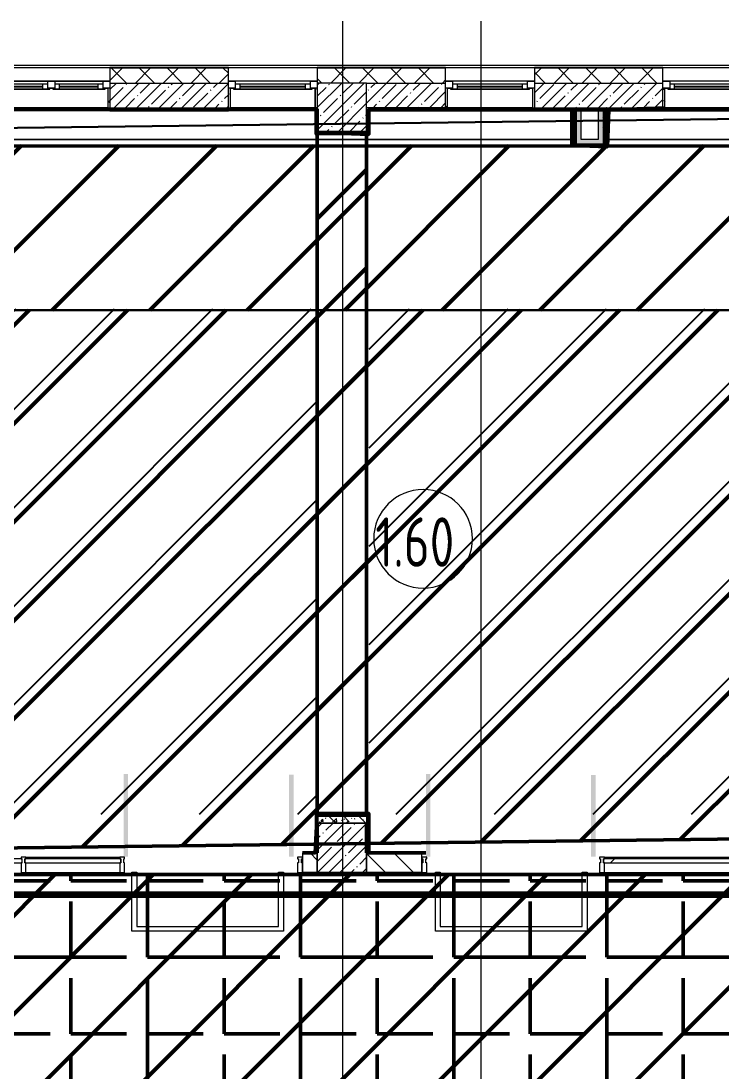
# Model space of a CAD drawing. Header units: millimetres. Extents: x -213547 to 415037, y -3642 to 106956.
# Drawn here: x 102614 to 109715, y 11253 to 21892 of the extents above; entities that cross this region are included whole.
import ezdxf

# ---------------------------------------------------------------- set-up
doc = ezdxf.new("R2010")
doc.units = ezdxf.units.MM
for name, color, linetype, lineweight in [('1)CF2', 3, 'Continuous', 30), ('10)FK4', 3, 'Continuous', 50), ('1011 Краска CF1.1', 32, 'Continuous', 50), ('1014 Краска CF1.3', 64, 'Continuous', 158), ('1048 Монтаж CF6', 92, 'Continuous', 50), ('2)CF1', 5, 'Continuous', 30), ('5.5) Перег WD5', 3, 'Continuous', 40), ('950 Штук CF1 CF13 CF1.3', 3, 'Continuous', 50), ('965 СКБ CF2', 5, 'Continuous', 50), ('A-AREA-IDEN', 7, 'Continuous', 9), ('A-FLOR', 7, 'Continuous', 9), ('A-GLAZ', 7, 'Continuous', 9), ('A-GLAZ-1', 7, 'Continuous', 5), ('A-GLAZ-CURT', 7, 'Continuous', 9), ('A-GLAZ-CURT-1', 7, 'Continuous', 5), ('A-GLAZ-CURT-2', 7, 'Continuous', 20), ('A-GLAZ-CWMG', 7, 'Continuous', 9), ('A-GLAZ-CWMG-1', 7, 'Continuous', 20), ('A-WALL', 7, 'Continuous', 5), ('I-WALL', 7, 'Continuous', 5), ('S-COLS', 7, 'Continuous', 9), ('S-COLS-1', 7, 'Continuous', 5), ('Оси', 7, 'Continuous', 9)]:
    doc.layers.add(name, color=color, linetype=linetype, lineweight=lineweight)
doc.layers.add('3) CF3 монтаж', color=152, linetype='Continuous')
doc.layers.add('A-FLOR-PATT-1', color=7, linetype='Continuous', lineweight=9, true_color=0xeef6ff, transparency=0.5)
doc.layers.add('A-WALL-1', color=9, linetype='Continuous', lineweight=5, true_color=0x808080)
doc.layers.add('A-WALL-FNSH-1', color=9, linetype='Continuous', lineweight=5, true_color=0x808080)
doc.styles.add('СПДС', font='ГОСТ тип А.ttf', dxfattribs={"width": 0.9})
pattern_1 = [(45, (64.7, -136.06), (-114.04925, 114.04925), []), (45, (178.75, -136.06), (-114.04925, 114.04925), [201.612, -40.322, 6.706, -33.617])]
pattern_2 = [(0, (64.7, -136.06), (243.84, 60.96), [20.117, -162.763, 20.117, -162.763, -975.36]), (0, (64.7, -136.06), (243.84, 60.96), [-365.76, 20.117, -345.643, 20.117, -162.763, -426.72]), (0, (64.7, -136.06), (243.84, 60.96), [-914.4, 20.117, -101.803, 20.117, -284.683]), (120, (156.14, -105.58), (-174.71291, 180.691634), [20.117, -162.763, 20.117, -162.763, -975.36]), (120, (156.14, -105.58), (-174.71291, 180.691634), [-365.76, 20.117, -345.643, 20.117, -162.763, -426.72]), (120, (156.14, -105.58), (-174.71291, 180.691634), [-914.4, 20.117, -101.803, 20.117, -284.683]), (240, (186.62, 16.34), (-69.12709, -241.651634), [20.117, -162.763, 20.117, -162.763, -975.36]), (240, (186.62, 16.34), (-69.12709, -241.651634), [-365.76, 20.117, -345.643, 20.117, -162.763, -426.72]), (240, (186.62, 16.34), (-69.12709, -241.651634), [-914.4, 20.117, -101.803, 20.117, -284.683])]
pattern_3 = [(45, (64.7, -136.06), (-212.132, 212.132), []), (135, (64.7, -136.06), (-212.132, -212.132), [])]

# ---------------------------------------------------------------- blocks, each defined once
blk = doc.blocks.new('120_Окно_СКБ_1Ст - 120_Окно_СКБ_1Ст 900х2500_h_ с форточкой-22876038-Объем проектирования 1 этажа')
at = {"layer": 'A-GLAZ'}
for p, q in [((-450, -127), (-450, -57)), ((-450, -57), (-380, -57)), ((-380, -57), (-380, -127)), ((380, -87), (-380, -87)), ((-380, -87), (-380, -127)), ((-330, -137), (-330, -87)), ((330, -137), (330, -87)), ((380, -127), (380, -57)), ((380, -57), (450, -57)), ((380, -127), (380, -87)), ((450, -57), (450, -127)), ((-380, -127), (-450, -127)), ((-380, -127), (-400, -127)), ((-400, -127), (-400, -137)), ((-400, -137), (400, -137)), ((400, -137), (-400, -137)), ((450, -127), (380, -127)), ((400, -127), (380, -127)), ((400, -137), (400, -127))]:
    blk.add_line(p, q, dxfattribs=at)
at = {"layer": 'A-GLAZ-1'}
for p, q in [((450, -57), (-450, -57)), ((-430, -127), (-400, -127)), ((-330, -107), (330, -107)), ((330, -117), (-330, -117)), ((400, -127), (430, -127))]:
    blk.add_line(p, q, dxfattribs=at)
blk = doc.blocks.new('120_Окно_СКБ_1Ст - 120_Окно_СКБ_1Ст 900х2500_h_ с форточкой-V23-Объем проектирования 1 этажа')
at = {"layer": 'A-GLAZ'}
for p, q in [((-450, -127), (-450, -57)), ((-450, -57), (-380, -57)), ((-380, -57), (-380, -127)), ((380, -87), (-380, -87)), ((-380, -87), (-380, -127)), ((-330, -137), (-330, -87)), ((330, -137), (330, -87)), ((380, -127), (380, -57)), ((380, -57), (450, -57)), ((380, -127), (380, -87)), ((450, -57), (450, -127)), ((-380, -127), (-450, -127)), ((-380, -127), (-400, -127)), ((-400, -127), (-400, -137)), ((-400, -137), (400, -137)), ((400, -137), (-400, -137)), ((450, -127), (380, -127)), ((400, -127), (380, -127)), ((400, -137), (400, -127))]:
    blk.add_line(p, q, dxfattribs=at)
at = {"layer": 'A-GLAZ-1'}
for p, q in [((450, -57), (-450, -57)), ((-430, -127), (-400, -127)), ((-330, -107), (330, -107)), ((330, -117), (-330, -117)), ((400, -127), (430, -127))]:
    blk.add_line(p, q, dxfattribs=at)
blk = doc.blocks.new('Системная панель - Стекло - 40мм-32352622-Объем проектирования 1 этажа')
at = {"layer": 'A-GLAZ-CURT-2'}
for p, q in [((485, 40), (-485, 40)), ((-485, 40), (-485, 0)), ((-485, 0), (485, 0)), ((485, 0), (485, 40))]:
    blk.add_line(p, q, dxfattribs=at)
blk = doc.blocks.new('Прямоугольный импост - Импост структурный с накладкой - 160мм Темный-32352618-Объем проектирования 1 этажа')
at = {"layer": 'A-GLAZ-CWMG'}
for p, q in [((102599, 13557), (103549, 13557)), ((102599, 13400), (103549, 13400))]:
    blk.add_line(p, q, dxfattribs=at)
blk = doc.blocks.new('Прямоугольный импост - Импост структурный с накладкой - 160мм Темный-V111-Объем проектирования 1 этажа')
at = {"layer": 'A-GLAZ-CWMG-1'}
for p, q in [((-25, 0), (-25, 17)), ((-25, 17), (25, 17)), ((-15, 0), (-25, 0)), ((-15, -40), (-15, 0)), ((25, 0), (15, 0)), ((15, 0), (15, -40)), ((25, 17), (25, 0)), ((-25, -140), (-25, -40)), ((-25, -40), (-15, -40)), ((15, -40), (25, -40)), ((25, -40), (25, -140)), ((25, -140), (-25, -140))]:
    blk.add_line(p, q, dxfattribs=at)
blk = doc.blocks.new('Системная панель - Стекло - 40мм-32352614-Объем проектирования 1 этажа')
at = {"layer": 'A-GLAZ-CURT-1'}
h = blk.add_hatch(dxfattribs=at)
h.set_pattern_fill('FP_130', color=256, style=0, pattern_type=2)
h.set_pattern_definition([(225, (102198.5, 13340), (565.6854, -565.6854), [400, -1200]), (225, (102598.5, 13540), (565.6854, -565.6854), [1200, -400]), (225, (101798.5, 13740), (565.6854, -565.6854), [400, -1200])])
h.paths.add_polyline_path([(560, 40), (-561, 40), (-561, 0), (560, 0)])
at = {"layer": 'A-GLAZ-CURT-2'}
for p, q in [((560, 40), (-561, 40)), ((-561, 40), (-561, 0)), ((560, 0), (560, 40)), ((-561, 0), (560, 0))]:
    blk.add_line(p, q, dxfattribs=at)
blk = doc.blocks.new('Прямоугольный импост - Импост структурный с накладкой - 160мм Темный-32310142-Объем проектирования 1 этажа')
at = {"layer": 'A-GLAZ-CWMG-1'}
for p, q in [((-50, 0), (-50, 17)), ((-50, 17), (0, 17)), ((-40, 0), (-50, 0)), ((-40, -40), (-40, 0)), ((0, 0), (-10, 0)), ((-10, 0), (-10, -40)), ((0, 17), (0, 0)), ((-50, -140), (-50, -40)), ((-50, -40), (-40, -40)), ((-10, -40), (0, -40)), ((0, -40), (0, -140)), ((0, -140), (-50, -140))]:
    blk.add_line(p, q, dxfattribs=at)
blk = doc.blocks.new('Прямоугольный импост - Импост структурный с накладкой - 160мм Темный-32354018-Объем проектирования 1 этажа')
at = {"layer": 'A-GLAZ-CWMG'}
for p, q in [((108459, 13557), (109779, 13557)), ((108459, 13400), (109779, 13400))]:
    blk.add_line(p, q, dxfattribs=at)
blk = doc.blocks.new('Прямоугольный импост - Импост структурный с накладкой - 160мм Темный-V112-Объем проектирования 1 этажа')
at = {"layer": 'A-GLAZ-CWMG-1'}
for p, q in [((-25, 0), (-25, 17)), ((-25, 17), (25, 17)), ((-15, 0), (-25, 0)), ((-15, -40), (-15, 0)), ((25, 0), (15, 0)), ((15, 0), (15, -40)), ((25, 17), (25, 0)), ((-25, -140), (-25, -40)), ((-25, -40), (-15, -40)), ((15, -40), (25, -40)), ((25, -40), (25, -140)), ((25, -140), (-25, -140))]:
    blk.add_line(p, q, dxfattribs=at)
blk = doc.blocks.new('Системная панель - Стекло - 40мм-32353599-Объем проектирования 1 этажа')
at = {"layer": 'A-GLAZ-CURT-1'}
h = blk.add_hatch(dxfattribs=at)
h.set_pattern_fill('FP_131', color=256, style=0, pattern_type=2)
h.set_pattern_definition([(225, (109319, 13340), (565.6854, -565.6854), [400, -1200]), (225, (109719, 13540), (565.6854, -565.6854), [1200, -400]), (225, (108919, 13740), (565.6854, -565.6854), [400, -1200])])
h.paths.add_polyline_path([(670, 40), (-670, 40), (-670, 0), (670, 0)])
at = {"layer": 'A-GLAZ-CURT-2'}
for p, q in [((670, 40), (-670, 40)), ((-670, 40), (-670, 0)), ((-670, 0), (670, 0)), ((670, 0), (670, 40))]:
    blk.add_line(p, q, dxfattribs=at)
blk = doc.blocks.new('BSC_Колонна _Прямоугольная - 500х500-23282986-Объем проектирования 1 этажа')
at = {"layer": 'S-COLS-1'}
h = blk.add_hatch(dxfattribs=at)
h.set_pattern_fill('FP_150', color=256, style=0, pattern_type=2)
h.set_pattern_definition([(45, (-105800, -21150), (-114.04925, 114.04925), []), (45, (-105685.95, -21150), (-114.04925, 114.04925), [201.613, -40.323, 6.706, -33.617])])
h.paths.add_polyline_path([(125, -250), (250, -250), (250, 250), (-250, 250), (-250, -250)])
for p, q in [((250, 250), (-250, 250)), ((-250, 250), (-250, -250)), ((250, -250), (250, 250)), ((-250, -250), (250, -250))]:
    blk.add_line(p, q, dxfattribs=at)
blk = doc.blocks.new('120_Окно_СКБ_2Ст_Фрамуга сверху - 120_Окно_СКБ_2Ст_2300х2500_h_ ДОО-23103760-Объем проектирования 1 этажа')
at = {"layer": 'A-GLAZ'}
for p, q in [((-1150, -127), (-1150, -57)), ((-1150, -57), (-1080, -57)), ((-1080, -57), (-1080, -127)), ((520, -87), (-1080, -87)), ((-1080, -87), (-1080, -127)), ((-1030, -137), (-1030, -87)), ((470, -137), (470, -87)), ((520, -127), (520, -57)), ((520, -57), (590, -57)), ((520, -127), (520, -87)), ((590, -57), (590, -127)), ((1080, -87), (590, -87)), ((590, -87), (590, -127)), ((640, -137), (640, -87)), ((1030, -137), (1030, -87)), ((1080, -127), (1080, -57)), ((1080, -57), (1150, -57)), ((1080, -127), (1080, -87)), ((1150, -57), (1150, -127)), ((-1080, -127), (-1150, -127)), ((-1080, -127), (-1100, -127)), ((-1100, -127), (-1100, -137)), ((-1100, -137), (540, -137)), ((540, -137), (-1100, -137)), ((590, -127), (520, -127)), ((540, -127), (520, -127)), ((540, -137), (540, -127)), ((590, -127), (570, -127)), ((570, -127), (570, -137)), ((570, -137), (1100, -137)), ((1100, -137), (570, -137)), ((1150, -127), (1080, -127)), ((1100, -127), (1080, -127)), ((1100, -137), (1100, -127))]:
    blk.add_line(p, q, dxfattribs=at)
at = {"layer": 'A-GLAZ-1'}
for p, q in [((1150, -57), (-1150, -57)), ((-1080, -57), (1080, -57)), ((-1130, -127), (-1100, -127)), ((-1030, -107), (470, -107)), ((470, -117), (-1030, -117)), ((540, -127), (570, -127)), ((540, -127), (570, -127)), ((640, -107), (1030, -107)), ((1030, -117), (640, -117)), ((1100, -127), (1130, -127))]:
    blk.add_line(p, q, dxfattribs=at)
blk = doc.blocks.new('Прямоугольный импост - Импост структурный с накладкой - 160мм Темный-V212-Объем проектирования 1 этажа')
at = {"layer": 'A-GLAZ-CWMG-1'}
for p, q in [((0, 17), (-50, 17)), ((-50, 17), (-50, 0)), ((-50, 0), (-40, 0)), ((-40, 0), (-40, -40)), ((-10, -40), (-10, 0)), ((-10, 0), (0, 0)), ((0, 0), (0, 17)), ((-40, -40), (-50, -40)), ((-50, -40), (-50, -140)), ((0, -40), (-10, -40)), ((0, -140), (0, -40)), ((-50, -140), (0, -140))]:
    blk.add_line(p, q, dxfattribs=at)
blk = doc.blocks.new('Зашивка приборов отопления - Зашивка приборов отопления-33267402-Объем проектирования 1 этажа')
at = {"layer": 'A-WALL'}
for p, q in [((103430, 21150), (101170, 21150)), ((105530, 21150), (104670, 21150)), ((107730, 21150), (106870, 21150)), ((101150, 20754), (108130, 20754)), ((101170, 20829), (108130, 20829)), ((108130, 20829), (101170, 20829))]:
    blk.add_line(p, q, dxfattribs=at)
blk = doc.blocks.new('Зашивка приборов отопления1 - Зашивка приборов отопления-33268338-Объем проектирования 1 этажа')
at = {"layer": 'A-WALL'}
for p, q in [((109930, 21150), (109070, 21150)), ((108490, 20829), (110530, 20829)), ((110530, 20829), (108490, 20829)), ((108490, 20754), (110530, 20754))]:
    blk.add_line(p, q, dxfattribs=at)
blk = doc.blocks.new('Марка_Помещения - Номер-25198446-Объем проектирования 1 этажа')
at = {"layer": 'A-AREA-IDEN'}
for start, end in [(360, 180), (180, 360)]:
    blk.add_arc((0, 0), 2.5, start, end, dxfattribs=at)

msp = doc.modelspace()

# ---------------------------------------------------------------- hatches: boundary and pattern name
at = {"layer": '1)CF2'}
h = msp.add_hatch(dxfattribs=at)
h.set_pattern_fill('ANSI31', color=256, scale=220)
h.paths.add_polyline_path([(100864.7, 20630.4), (110694.7, 20630.4), (110694.7, 18963.9), (100864.7, 18963.9)])
at = {"layer": '1011 Краска CF1.1'}
h = msp.add_hatch(dxfattribs=at)
h.set_pattern_fill('ANSI31', color=256, scale=222)
h.paths.add_polyline_path([(105614.7, 13843.9), (106114.7, 13843.9), (106114.7, 20763.9), (105614.7, 20763.9)])
at = {"layer": '1048 Монтаж CF6'}
h = msp.add_hatch(dxfattribs=at)
h.set_pattern_fill('ANGLE', color=256, scale=222)
h.set_pattern_definition([(0, (0, 0), (0, 1550.67), [1127.76, -422.91]), (90, (0, 0), (-1550.67, 9e-14), [1127.76, -422.91])])
h.paths.add_polyline_path([(120423.7, 13242.9), (98764.7, 13242.9), (98764.7, 11204.9), (100894.7, 11204.9), (100894.7, 10463.9), (121274.7, 10463.9), (121274.7, 12292.9), (120423.7, 12292.9)])
h = msp.add_hatch(dxfattribs=at)
h.set_pattern_fill('ANGLE', color=256, scale=111)
h.set_pattern_definition([(0, (0, 0), (0, 775.335), [563.88, -211.455]), (90, (0, 0), (-775.335, 5e-14), [563.88, -211.455])])
h.paths.add_polyline_path([(120423.7, 13242.9), (98764.7, 13242.9), (98764.7, 11204.9), (100894.7, 11204.9), (100894.7, 10463.9), (121274.7, 10463.9), (121274.7, 12292.9), (120423.7, 12292.9)])
at = {"layer": '2)CF1'}
h = msp.add_hatch(dxfattribs=at)
h.set_pattern_fill('ANSI31', color=256, scale=222)
h.paths.add_polyline_path([(117765.4, 16067), (110485.5, 16067), (110485.5, 18963.9), (100913.2, 18963.9), (100913.2, 17613.9), (101462.7, 17593.9), (101511.7, 13502), (105598.3, 13552.6), (105614.7, 13864.9), (106135.7, 13863.9), (106135.7, 13559.3), (109914.7, 13606.1), (109914.7, 13864.9), (110485.5, 13864.9), (110485.5, 13573.4), (117765.4, 13573.4)])
h = msp.add_hatch(dxfattribs=at)
h.set_pattern_fill('ANSI31', color=256, scale=222)
h.paths.add_polyline_path([(120423.7, 13242.9), (98764.7, 13242.9), (98764.7, 11204.9), (100894.7, 11204.9), (100894.7, 10463.9), (121274.7, 10463.9), (121274.7, 12292.9), (120423.7, 12292.9)])
at = {"layer": '3) CF3 монтаж'}
h = msp.add_hatch(dxfattribs=at)
h.set_pattern_fill('ANSI31', color=256, scale=222, style=0)
h.set_pattern_definition([(45, (1705.15, -22074.2), (-498.4042, 498.4042), [])])
h.paths.add_polyline_path([(116191.6, 13475.5), (117461.5, 13475.5), (117595.8, 13511.6), (117595.9, 13475.5), (117860.6, 13475.5), (117860.6, 13740.3), (117824.2, 13740.3), (117860.6, 13875.5), (117860.6, 16084.5), (116191.1, 16084.5), (116191.1, 13475.5)])
h.paths.add_polyline_path([(115613.2, 13855.5), (115650.6, 13855.5), (115650.6, 14120.3), (115613.2, 14120.3), (115649.4, 14255.5), (115650.6, 14250.9), (115650.6, 16148.5), (111140.6, 16148.5), (111140.6, 13855.5), (115250.5, 13855.5), (115384.8, 13891.6), (115384.9, 13855.5)])
h.paths.add_polyline_path([(106140.6, 13855.5), (110200.5, 13855.5), (110334.8, 13891.6), (110334.9, 13855.5), (110599.6, 13855.5), (110599.6, 14120.3), (110563.2, 14120.3), (110599.6, 14255.5), (110599.6, 18975.5), (106140.6, 18975.5), (106140.6, 15438.7)])
h.paths.add_polyline_path([(105199.6, 13855.5), (105200.5, 13855.5), (105334.8, 13891.6), (105334.9, 13855.5), (105600.6, 13855.5), (105600.6, 14120.3), (105563.2, 14120.3), (105599.4, 14255.5), (105600.6, 14250.9), (105600.6, 18975.5), (100890.6, 18975.5), (100890.6, 17605.5), (101488.6, 17605.5), (101488.6, 13855.5), (104545.7, 13855.5)])
at = {"layer": '950 Штук CF1 CF13 CF1.3'}
h = msp.add_hatch(dxfattribs=at)
h.set_pattern_fill('ANSI31', color=256, scale=222)
h.paths.add_polyline_path([(117765.4, 16067), (110485.5, 16067), (110485.5, 18963.9), (100913.2, 18963.9), (100913.2, 17613.9), (101462.7, 17593.9), (101511.7, 13502), (105598.3, 13552.6), (105614.7, 13864.9), (106135.7, 13863.9), (106135.7, 13559.3), (109914.7, 13606.1), (109914.7, 13864.9), (110485.5, 13864.9), (110485.5, 13573.4), (117765.4, 13573.4)])
h = msp.add_hatch(dxfattribs=at)
h.set_pattern_fill('ANSI31', color=256, scale=222)
h.paths.add_polyline_path([(120423.7, 13242.9), (98764.7, 13242.9), (98764.7, 11204.9), (100894.7, 11204.9), (100894.7, 10463.9), (121274.7, 10463.9), (121274.7, 12292.9), (120423.7, 12292.9)])
at = {"layer": '965 СКБ CF2'}
h = msp.add_hatch(dxfattribs=at)
h.set_pattern_fill('ANSI31', color=256, scale=220)
h.paths.add_polyline_path([(100864.7, 20630.4), (110694.7, 20630.4), (110694.7, 18963.9), (100864.7, 18963.9)])
at = {"layer": 'A-FLOR-PATT-1'}
h = msp.add_hatch(color=256, dxfattribs=at)
h.paths.add_polyline_path([(113775.2, 13423.9), (113820.2, 13423.9), (113820.2, 14248.9), (113775.2, 14248.9), (113775.2, 13459.9)])
h.paths.add_polyline_path([(112105.2, 13423.9), (112150.2, 13423.9), (112150.2, 14263.9), (112105.2, 14263.9), (112105.2, 13636.4)])
h.paths.add_polyline_path([(108433.7, 13423.9), (108433.7, 14252.9), (108388.7, 14252.9), (108388.7, 13423.9)])
h.paths.add_polyline_path([(106759.7, 13423.9), (106759.7, 14263.9), (106714.7, 14263.9), (106714.7, 13423.9)])
h.paths.add_polyline_path([(105374.7, 13423.9), (105374.7, 14254.9), (105329.7, 14254.9), (105329.7, 13423.9)])
h.paths.add_polyline_path([(103653.7, 13423.9), (103698.7, 13423.9), (103698.7, 14263.9), (103653.7, 14263.9), (103653.7, 13571.3)])
at = {"layer": 'A-WALL'}
h = msp.add_hatch(dxfattribs=at)
h.set_pattern_fill('FP_24', color=256, style=0, pattern_type=2)
h.set_pattern_definition([(45, (64.7, -136.06), (-141.42136, 141.42136), []), (135, (64.7, -136.06), (-141.42136, -141.42136), [])])
h.paths.add_polyline_path([(103514.7, 21263.9), (104714.7, 21263.9), (104714.7, 21413.9), (103514.7, 21413.9), (103514.7, 21350)])
h.paths.add_polyline_path([(109084.3, 21263.9), (109114.7, 21263.9), (109114.7, 21413.9), (107814.7, 21413.9), (107814.7, 21263.9)])
h.paths.add_polyline_path([(101214.7, 21263.9), (101214.7, 21413.9), (96674.7, 21413.9), (96674.7, 21263.9), (100864.7, 21263.9)])
h.paths.add_polyline_path([(106914.7, 21263.9), (106914.7, 21413.9), (105614.7, 21413.9), (105614.7, 21263.9), (106114.7, 21263.9)])
h.paths.add_polyline_path([(110414.7, 21263.9), (110867.9, 21263.9), (110759.3, 21413.9), (110014.7, 21413.9), (110014.7, 21263.9)])
h.paths.add_polyline_path([(93124.7, 21263.9), (93374.7, 21263.9), (93374.7, 21413.9), (93124.7, 21413.9), (93124.7, 21321.3)])
h.paths.add_polyline_path([(111147.3, 21263.9), (111299.8, 21263.9), (111191.3, 21413.9), (111006.2, 21413.9), (111114.7, 21263.9)])
at = {"layer": 'I-WALL'}
h = msp.add_hatch(dxfattribs=at)
h.set_pattern_fill('FP_1', color=256, style=0, pattern_type=2)
h.set_pattern_definition(pattern_1)
h.paths.add_polyline_path([(100864.7, 21013.9), (101214.7, 21013.9), (101214.7, 21263.9), (100864.7, 21263.9), (100864.7, 21017.3)])
h.paths.add_polyline_path([(110014.7, 21013.9), (110414.7, 21013.9), (110414.7, 21263.9), (110014.7, 21263.9), (110014.7, 21056.3)])
h.paths.add_polyline_path([(109114.7, 21013.9), (109114.7, 21263.9), (107814.7, 21263.9), (107814.7, 21013.9), (109084.3, 21013.9)])
h.paths.add_polyline_path([(103514.7, 21013.9), (104714.7, 21013.9), (104714.7, 21263.9), (103514.7, 21263.9), (103514.7, 21056.3)])
h.paths.add_polyline_path([(106114.7, 21013.9), (106914.7, 21013.9), (106914.7, 21263.9), (106114.7, 21263.9), (106114.7, 21056.3)])
h = msp.add_hatch(dxfattribs=at)
h.set_pattern_fill('FP_191', color=256, style=0, pattern_type=2)
h.set_pattern_definition(pattern_2)
h.paths.add_polyline_path([(103514.7, 21013.9), (103514.7, 21211.9), (103494.7, 21211.9), (103494.7, 21013.9)])
h = msp.add_hatch(dxfattribs=at)
h.set_pattern_fill('FP_191', color=256, style=0, pattern_type=2)
h.set_pattern_definition(pattern_2)
h.paths.add_polyline_path([(104734.7, 21013.9), (104734.7, 21211.9), (104714.7, 21211.9), (104714.7, 21013.9)])
h = msp.add_hatch(dxfattribs=at)
h.set_pattern_fill('FP_191', color=256, style=0, pattern_type=2)
h.set_pattern_definition(pattern_2)
h.paths.add_polyline_path([(105594.7, 21013.9), (105614.7, 21013.9), (105614.7, 21211.9), (105594.7, 21211.9), (105594.7, 21056.3)])
h = msp.add_hatch(dxfattribs=at)
h.set_pattern_fill('FP_191', color=256, style=0, pattern_type=2)
h.set_pattern_definition(pattern_2)
h.paths.add_polyline_path([(106914.7, 21013.9), (106934.7, 21014.5), (106934.7, 21211.9), (106914.7, 21211.9), (106914.7, 21056.3)])
h = msp.add_hatch(dxfattribs=at)
h.set_pattern_fill('FP_191', color=256, style=0, pattern_type=2)
h.set_pattern_definition(pattern_2)
h.paths.add_polyline_path([(107794.8, 21013.9), (107814.7, 21013.9), (107814.7, 21211.9), (107794.7, 21211.9), (107794.7, 21013.9)])
h = msp.add_hatch(dxfattribs=at)
h.set_pattern_fill('FP_191', color=256, style=0, pattern_type=2)
h.set_pattern_definition(pattern_2)
h.paths.add_polyline_path([(109114.7, 21013.9), (109134.7, 21014.7), (109134.7, 21211.9), (109114.7, 21211.9), (109114.7, 21056.3)])
h = msp.add_hatch(dxfattribs=at)
h.set_pattern_fill('FP_191', color=256, style=0, pattern_type=2)
h.set_pattern_definition(pattern_2)
h.paths.add_polyline_path([(104714.7, 20993.9), (104714.7, 21013.9), (103514.7, 21013.9), (103514.7, 20993.9), (104700.3, 20993.9)])
h = msp.add_hatch(dxfattribs=at)
h.set_pattern_fill('FP_191', color=256, style=0, pattern_type=2)
h.set_pattern_definition(pattern_2)
h.paths.add_polyline_path([(105594.7, 20743.9), (105614.7, 20744.5), (105614.7, 21013.9), (105594.7, 21013.9), (105594.7, 20763.6)])
h = msp.add_hatch(dxfattribs=at)
h.set_pattern_fill('FP_191', color=256, style=0, pattern_type=2)
h.set_pattern_definition(pattern_2)
h.paths.add_polyline_path([(108194.7, 20993.9), (108214.7, 20993.9), (108214.7, 21013.9), (107814.7, 21013.9), (107814.7, 20993.9), (108193.7, 20993.9)])
h.paths.add_polyline_path([(106134.8, 20993.9), (106914.7, 20993.9), (106914.7, 21013.9), (106134.7, 21013.9), (106134.7, 20993.9)])
h = msp.add_hatch(dxfattribs=at)
h.set_pattern_fill('FP_191', color=256, style=0, pattern_type=2)
h.set_pattern_definition(pattern_2)
h.paths.add_polyline_path([(108214.7, 20637.9), (108214.7, 20993.9), (108194.7, 20993.9), (108194.7, 20637.9)])
h = msp.add_hatch(dxfattribs=at)
h.set_pattern_fill('FP_192', color=256, style=0, pattern_type=2)
h.set_pattern_definition(pattern_3)
h.paths.add_polyline_path([(108226.9, 20637.9), (108227.2, 20637.9), (108227.2, 21013.9), (108214.7, 21013.9), (108214.7, 20637.9)])
h = msp.add_hatch(dxfattribs=at)
h.set_pattern_fill('FP_192', color=256, style=0, pattern_type=2)
h.set_pattern_definition(pattern_3)
h.paths.add_polyline_path([(108234.7, 20637.9), (108239.7, 20637.9), (108239.7, 21013.9), (108227.2, 21013.9), (108227.2, 20637.9)])
for points in [[(108289.7, 20642.9), (108289.7, 21013.9), (108239.7, 21013.9), (108239.7, 20642.9)], [(108459.7, 20692.9), (108509.7, 20692.9), (108509.7, 21013.9), (108459.7, 21013.9), (108459.7, 20743.9)], [(108459.7, 20642.9), (108509.7, 20642.9), (108509.7, 20692.9), (108289.7, 20692.9), (108289.7, 20642.9), (108310.6, 20642.9)]]:
    msp.add_hatch(color=256, dxfattribs=at).paths.add_polyline_path(points)
h = msp.add_hatch(dxfattribs=at)
h.set_pattern_fill('FP_192', color=256, style=0, pattern_type=2)
h.set_pattern_definition(pattern_3)
h.paths.add_polyline_path([(108509.7, 20642.9), (108522.2, 20643.6), (108522.2, 21013.9), (108509.7, 21013.9), (108509.7, 20692)])
h = msp.add_hatch(dxfattribs=at)
h.set_pattern_fill('FP_192', color=256, style=0, pattern_type=2)
h.set_pattern_definition(pattern_3)
h.paths.add_polyline_path([(108534.7, 20637.9), (108534.7, 21013.9), (108522.2, 21013.9), (108522.2, 20637.9), (108529.7, 20637.9)])
h = msp.add_hatch(dxfattribs=at)
h.set_pattern_fill('FP_191', color=256, style=0, pattern_type=2)
h.set_pattern_definition(pattern_2)
h.paths.add_polyline_path([(110414.7, 21013.9), (110014.7, 21013.9), (110014.7, 20993.9), (110394.7, 20994.9)])
h.paths.add_polyline_path([(110394.7, 20993.9), (110414.7, 20993.9), (110414.7, 21013.9)])
h.paths.add_polyline_path([(108685.1, 20993.9), (109114.7, 20993.9), (109114.7, 21013.9), (108534.7, 21013.9), (108534.7, 20993.9), (108568.5, 20993.9)])
h = msp.add_hatch(dxfattribs=at)
h.set_pattern_fill('FP_191', color=256, style=0, pattern_type=2)
h.set_pattern_definition(pattern_2)
h.paths.add_polyline_path([(108534.7, 20617.9), (108554.7, 20617.9), (108554.7, 20993.9), (108534.7, 20993.9), (108534.7, 20630.4)])
h = msp.add_hatch(dxfattribs=at)
h.set_pattern_fill('FP_191', color=256, style=0, pattern_type=2)
h.set_pattern_definition(pattern_2)
h.paths.add_polyline_path([(106114.7, 20743.9), (106134.7, 20743.9), (106134.7, 20763.9), (105614.7, 20763.9), (105614.7, 20743.9), (106113.3, 20743.9)])
h = msp.add_hatch(dxfattribs=at)
h.set_pattern_fill('FP_192', color=256, style=0, pattern_type=2)
h.set_pattern_definition(pattern_3)
h.paths.add_polyline_path([(108459.7, 20637.9), (108522.2, 20637.9), (108522.2, 20642.9), (108239.7, 20642.9), (108239.7, 20637.9), (108421.7, 20637.9)])
h = msp.add_hatch(dxfattribs=at)
h.set_pattern_fill('FP_191', color=256, style=0, pattern_type=2)
h.set_pattern_definition(pattern_2)
h.paths.add_polyline_path([(106100.2, 13843.9), (106114.7, 13843.9), (106114.7, 13863.9), (105594.7, 13863.9), (105594.7, 13843.9), (105620.4, 13843.9)])
h = msp.add_hatch(dxfattribs=at)
h.set_pattern_fill('FP_191', color=256, style=0, pattern_type=2)
h.set_pattern_definition(pattern_2)
h.paths.add_polyline_path([(105594.7, 13463.9), (105614.7, 13463.9), (105614.7, 13843.9), (105594.7, 13843.1), (105594.7, 13636.4)])
h = msp.add_hatch(dxfattribs=at)
h.set_pattern_fill('FP_41', color=256, style=0, pattern_type=2)
h.set_pattern_definition([(135, (64.7, -136.06), (-150.8683, -150.8683), [213.36, -35.56, 7.112, -35.56]), (135, (64.7, 14.71), (-150.8683, -150.8683), []), (50, (64.7, -136.06), (255.05767, -22.3145), [26.67, -293.37]), (355, (64.7, -136.06), (-49.3404, 267.47914), [21.336, -234.696]), (100.451, (85.96, -137.92), (205.71947, 245.16356), [22.666, -249.326]), (46.184, (64.7, -64.94), (379.511, -58.86), [40.005, -440.055]), (96.636, (96.33, -69.85), (332.3634, 346.3991), [33.999, -373.989]), (351.184, (64.7, -64.94), (332.3669, 346.3953), [32.004, -352.044]), (21, (100.26, -82.72), (212.26017, -143.17112), [26.67, -293.37]), (326, (100.26, -82.72), (86.52236, 257.86323), [21.336, -234.696]), (71.451, (117.95, -94.65), (298.78395, 114.6901), [22.666, -249.326]), (37.5, (64.7, -136.06), (4.32385, 118.37751), [6.706, -225.146, 6.706, -231.546, -235.585]), (37.5, (64.7, -136.06), (4.32385, 118.37751), [-470.103, 6.706, -228.879]), (7.5, (64.7, -136.06), (93.54758, 140.2533), [6.706, -129.134, 6.706, -219.812, -89.789]), (7.5, (64.7, -136.06), (93.54758, 140.2533), [-362.356, 6.706, -83.083]), (327.5, (-14.6, -136.06), (189.82734, -8.02019), [6.706, -82.194, 6.706, -270.662, -368.046]), (327.5, (-14.6, -136.06), (189.82734, -8.02019), [-366.268, 6.706, -361.34]), (317.5, (-50.16, -136.06), (207.38114, 35.59764), [6.706, -108.864, 6.706, -177.495, -261.366]), (317.5, (-50.16, -136.06), (207.38114, 35.59764), [-299.771, 6.706, -254.66])])
h.paths.add_polyline_path([(105962, 13763.9), (106114.7, 13763.9), (106114.7, 13843.9), (105614.7, 13843.9), (105614.7, 13763.9)])
h = msp.add_hatch(dxfattribs=at)
h.set_pattern_fill('FP_191', color=256, style=0, pattern_type=2)
h.set_pattern_definition(pattern_2)
h.paths.add_polyline_path([(106115.7, 13463.9), (106134.7, 13463.9), (106134.7, 13863.9), (106114.7, 13863.9), (106114.7, 13463.9)])
h = msp.add_hatch(dxfattribs=at)
h.set_pattern_fill('FP_23', color=256, style=0, pattern_type=2)
h.set_pattern_definition([(135, (64.7, -136.06), (-141.42136, -141.42136), [])])
h.paths.add_polyline_path([(110614.7, 13263.9), (110614.7, 13463.9), (109893.7, 13463.9), (109894.7, 13263.9), (110115.8, 13263.9)])
h.paths.add_polyline_path([(106114.7, 13263.9), (106674.7, 13263.9), (106674.7, 13463.9), (106114.7, 13463.9)])
h.paths.add_polyline_path([(105614.7, 13263.9), (105614.7, 13463.9), (105464.7, 13463.9), (105464.7, 13263.9), (105594.7, 13263.9)])
h.paths.add_polyline_path([(101462.7, 13263.9), (101462.7, 13463.9), (101164.7, 13463.9), (101164.7, 13263.9), (101262.7, 13263.9)])
h = msp.add_hatch(dxfattribs=at)
h.set_pattern_fill('FP_191', color=256, style=0, pattern_type=2)
h.set_pattern_definition(pattern_2)
h.paths.add_polyline_path([(105464.7, 13263.9), (105616.7, 13243.9), (106674.7, 13243.9), (106674.7, 13263.9), (105594.7, 13263.9)])
h.paths.add_polyline_path([(105613.7, 13243.9), (105464.7, 13263.9), (105466.7, 13243.9), (105594.7, 13243.9)])
at = {"layer": 'S-COLS-1'}
h = msp.add_hatch(dxfattribs=at)
h.set_pattern_fill('FP_1', color=256, style=0, pattern_type=2)
h.set_pattern_definition(pattern_1)
h.paths.add_polyline_path([(105989.7, 13263.9), (106114.7, 13263.9), (106114.7, 13763.9), (105614.7, 13763.9), (105614.7, 13263.9)])

# ---------------------------------------------------------------- linework, layer by layer
at = {"layer": '1)CF2'}
msp.add_lwpolyline([(100864.7, 20630.4), (110694.7, 20630.4), (110694.7, 18963.9), (100864.7, 18963.9)], close=True, dxfattribs=at)
at = {"layer": '10)FK4'}
for points in [[(101235.7, 20993.9), (105614.7, 20993.9), (105614.7, 20763.9), (106135.7, 20742.9), (106135.7, 20992.9), (110393.7, 20992.9), (110414.7, 20763.9), (110614.7, 20763.9)], [(103513.7, 20992.9), (104713.7, 20992.9)], [(103514.7, 20992.9), (104714.7, 20992.9)], [(106134.7, 20993.9), (106934.7, 20993.9)], [(106135.7, 20993.9), (106935.7, 20993.9)], [(107813.7, 20992.9), (108193.7, 20993.9), (108193.7, 20630.4), (108553.7, 20617.9), (108566.7, 20992.9), (109134.7, 21013.9)], [(107814.7, 20992.9), (108194.7, 20993.9), (108194.7, 20630.4), (108554.7, 20617.9), (108567.7, 20992.9), (109135.7, 21013.9)], [(110485.5, 13864.9), (110485.5, 13613.2), (101482.7, 13501.7)], [(106713.7, 13463.9), (106134.7, 13464.9), (106134.7, 13863.9), (105613.7, 13864.9), (105592.7, 13463.9), (105463.7, 13464.9)], [(106714.7, 13463.9), (106135.7, 13464.9), (106135.7, 13863.9), (105614.7, 13864.9), (105593.7, 13463.9), (105464.7, 13464.9)], [(105614.7, 13463.9), (105614.7, 13763.9)], [(106114.7, 13763.9), (106114.7, 13463.9)], [(119393.7, 10483.9), (121273.7, 10483.9), (121273.7, 12292.9), (120443.7, 12292.9), (120422.7, 13242.9), (101163.7, 13242.9)], [(119394.7, 10483.9), (121274.7, 10483.9), (121274.7, 12292.9), (120444.7, 12292.9), (120423.7, 13242.9), (101164.7, 13242.9)]]:
    msp.add_lwpolyline(points, dxfattribs=at)
at = {"layer": '1011 Краска CF1.1'}
msp.add_lwpolyline([(105614.7, 13843.9), (106114.7, 13843.9), (106114.7, 20763.9), (105614.7, 20763.9)], close=True, dxfattribs=at)
at = {"layer": '1014 Краска CF1.3'}
msp.add_lwpolyline([(85055.7, 13042.9), (120423.7, 13042.9), (120423.7, 12113.9), (121253.7, 12093.9), (121274.7, 10263.9), (100873.7, 10263.9), (100873.7, 10983.9), (97462.7, 11004.9), (97463.7, 10284.9), (85034.7, 10284.9)], close=True, dxfattribs=at)
at = {"layer": '2)CF1'}
msp.add_lwpolyline([(101482.7, 20796.7), (110485.5, 20908.2), (110485.5, 16067)], dxfattribs=at)
at = {"layer": '5.5) Перег WD5'}
msp.add_lwpolyline([(108214.7, 21013.9), (108214.7, 20630.4), (108534.7, 20630.4), (108534.7, 21013.9)], dxfattribs=at)
at = {"layer": 'A-FLOR'}
for p, q in [((105614.7, 13863.9), (105614.7, 20617.9)), ((106114.7, 20617.9), (106114.7, 13863.9)), ((108193.7, 20616.9), (108554.7, 20616.9)), ((106134.7, 13863.9), (105594.7, 13863.9)), ((105594.7, 13863.9), (105594.7, 13463.9)), ((106134.7, 13463.9), (106134.7, 13863.9)), ((100464.7, 13243.9), (103736.3, 13243.9)), ((103736.3, 12668.5), (103736.3, 13268.5)), ((103736.3, 13268.5), (103786.3, 13268.5)), ((103738.5, 13243.9), (105271.2, 13243.9)), ((103786.3, 13268.5), (103786.3, 12718.5)), ((105223.5, 12718.5), (105223.5, 13268.5)), ((105223.5, 13268.5), (105273.5, 13268.5)), ((105273.5, 13268.5), (105273.5, 12668.5)), ((105613.7, 13243.9), (105273.5, 13243.9)), ((105614.7, 13243.9), (106811.3, 13243.9)), ((106811.3, 12668.5), (106811.3, 13268.5)), ((106811.3, 13268.5), (106861.3, 13268.5)), ((106813.5, 13243.9), (108346.2, 13243.9)), ((106861.3, 13268.5), (106861.3, 12718.5)), ((108298.5, 12718.5), (108298.5, 13268.5)), ((108298.5, 13268.5), (108348.5, 13268.5)), ((108348.5, 13268.5), (108348.5, 12668.5)), ((108348.5, 13243.9), (112201.8, 13243.9)), ((105273.5, 12668.5), (103736.3, 12668.5)), ((103786.3, 12718.5), (105223.5, 12718.5)), ((108348.5, 12668.5), (106811.3, 12668.5)), ((106861.3, 12718.5), (108298.5, 12718.5))]:
    msp.add_line(p, q, dxfattribs=at)
at = {"layer": 'A-WALL'}
for p, q in [((96634.7, 21443.9), (111206.6, 21443.9)), ((101214.7, 21421.9), (103514.7, 21421.9)), ((104714.7, 21416.9), (103514.7, 21416.9)), ((104714.7, 21413.9), (103514.7, 21413.9)), ((104714.7, 21421.9), (105614.7, 21421.9)), ((106914.7, 21416.9), (105614.7, 21416.9)), ((106914.7, 21413.9), (105614.7, 21413.9)), ((106914.7, 21421.9), (107814.7, 21421.9)), ((109114.7, 21416.9), (107814.7, 21416.9)), ((109114.7, 21413.9), (107814.7, 21413.9)), ((109114.7, 21421.9), (110014.7, 21421.9)), ((103514.7, 21263.9), (104714.7, 21263.9)), ((106114.7, 21263.9), (106914.7, 21263.9)), ((107814.7, 21263.9), (109114.7, 21263.9)), ((103494.7, 21013.9), (104734.7, 21013.9)), ((106134.7, 20993.9), (106914.7, 20993.9)), ((106134.7, 20993.9), (106134.7, 20763.9)), ((107814.7, 20993.9), (108194.7, 20993.9)), ((108214.7, 20617.9), (108214.7, 21013.9)), ((108227.2, 20630.4), (108227.2, 21013.9)), ((108239.7, 20642.9), (108239.7, 21013.9)), ((108509.7, 21013.9), (108509.7, 20642.9)), ((108522.2, 21013.9), (108522.2, 20630.4)), ((108534.7, 21013.9), (108534.7, 20617.9)), ((109114.7, 20993.9), (108554.7, 20993.9)), ((108509.7, 20642.9), (108239.7, 20642.9)), ((108522.2, 20630.4), (108227.2, 20630.4)), ((105614.7, 13843.9), (106114.7, 13843.9)), ((106114.7, 13843.9), (105614.7, 13843.9))]:
    msp.add_line(p, q, dxfattribs=at)
at = {"layer": 'A-WALL-1'}
for p, q in [((103514.7, 21413.9), (103514.7, 20993.9)), ((104714.7, 20993.9), (104714.7, 21413.9)), ((105614.7, 21413.9), (105614.7, 21263.9)), ((106914.7, 20993.9), (106914.7, 21413.9)), ((107814.7, 21413.9), (107814.7, 20993.9)), ((109114.7, 20993.9), (109114.7, 21413.9)), ((103494.7, 21211.9), (103494.7, 21013.9)), ((103514.7, 21211.9), (103494.7, 21211.9)), ((104734.7, 21211.9), (104714.7, 21211.9)), ((104734.7, 21013.9), (104734.7, 21211.9)), ((105614.7, 21211.9), (105594.7, 21211.9)), ((106934.7, 21211.9), (106914.7, 21211.9)), ((106934.7, 21013.9), (106934.7, 21211.9)), ((107794.7, 21211.9), (107794.7, 21013.9)), ((107814.7, 21211.9), (107794.7, 21211.9)), ((109134.7, 21211.9), (109114.7, 21211.9)), ((109134.7, 21013.9), (109134.7, 21211.9)), ((103514.7, 20993.9), (104714.7, 20993.9)), ((105594.7, 21013.9), (105594.7, 20993.9)), ((105614.7, 21013.9), (105594.7, 21013.9)), ((106934.7, 21013.9), (106114.7, 21013.9)), ((107794.7, 21013.9), (108509.7, 21013.9)), ((108194.7, 20993.9), (108194.7, 20617.9)), ((108289.7, 20692.9), (108289.7, 21013.9)), ((108459.7, 21013.9), (108459.7, 20692.9)), ((108509.7, 21013.9), (109134.7, 21013.9)), ((105594.7, 20743.9), (106134.7, 20743.9)), ((108459.7, 20692.9), (108289.7, 20692.9)), ((108554.7, 20617.9), (108554.7, 20655.4)), ((108194.7, 20617.9), (108534.7, 20617.9)), ((108534.7, 20637.9), (108214.7, 20637.9)), ((105614.7, 13263.9), (105614.7, 13843.9)), ((106114.7, 13843.9), (106114.7, 13263.9)), ((105614.7, 13763.9), (106114.7, 13763.9)), ((105464.7, 13463.9), (105464.7, 13263.9)), ((105614.7, 13463.9), (105593.7, 13463.9)), ((106114.7, 13463.9), (106134.7, 13463.9)), ((106674.7, 13263.9), (106674.7, 13463.9)), ((105464.7, 13263.9), (105614.7, 13263.9)), ((106674.7, 13263.9), (105464.7, 13263.9)), ((105464.7, 13263.9), (105464.7, 13243.9)), ((106114.7, 13263.9), (106674.7, 13263.9)), ((106674.7, 13243.9), (106674.7, 13263.9))]:
    msp.add_line(p, q, dxfattribs=at)
at = {"layer": 'A-WALL-FNSH-1'}
for p, q in [((104714.7, 21421.9), (103514.7, 21421.9)), ((103514.7, 21421.9), (103514.7, 21413.9)), ((104714.7, 21413.9), (104714.7, 21421.9)), ((106914.7, 21421.9), (105614.7, 21421.9)), ((105614.7, 21421.9), (105614.7, 21413.9)), ((106914.7, 21413.9), (106914.7, 21421.9)), ((109114.7, 21421.9), (107814.7, 21421.9)), ((107814.7, 21421.9), (107814.7, 21413.9)), ((109114.7, 21413.9), (109114.7, 21421.9)), ((103493.7, 21211.9), (103493.7, 21013.9)), ((103494.7, 21211.9), (103493.7, 21211.9)), ((104735.7, 21211.9), (104734.7, 21211.9)), ((104735.7, 21013.9), (104735.7, 21211.9)), ((105593.7, 21211.9), (105593.7, 21013.9)), ((105594.7, 21211.9), (105593.7, 21211.9)), ((105594.7, 21013.9), (105594.7, 21211.9)), ((106935.7, 21211.9), (106934.7, 21211.9)), ((106935.7, 21013.9), (106935.7, 21211.9)), ((107793.7, 21211.9), (107793.7, 21013.9)), ((107794.7, 21211.9), (107793.7, 21211.9)), ((109135.7, 21211.9), (109134.7, 21211.9)), ((109135.7, 21013.9), (109135.7, 21211.9)), ((103493.7, 21013.9), (103494.7, 21013.9)), ((103514.7, 20993.9), (103514.7, 20992.9)), ((103514.7, 20992.9), (104714.7, 20992.9)), ((104714.7, 20992.9), (104714.7, 20993.9)), ((104734.7, 21013.9), (104735.7, 21013.9)), ((105593.7, 21013.9), (105594.7, 21013.9)), ((105593.7, 20993.9), (105593.7, 20742.9)), ((105594.7, 20743.9), (105594.7, 20993.9)), ((106135.7, 20742.9), (106135.7, 20992.9)), ((106135.7, 20992.9), (106914.7, 20992.9)), ((106914.7, 20992.9), (106914.7, 20993.9)), ((106934.7, 21013.9), (106935.7, 21013.9)), ((107793.7, 21013.9), (107794.7, 21013.9)), ((107814.7, 20993.9), (107814.7, 20992.9)), ((107814.7, 20992.9), (108193.7, 20992.9)), ((108193.7, 20992.9), (108193.7, 20617.9)), ((108554.7, 20993.9), (108554.7, 20655.4)), ((108555.7, 20992.9), (109114.7, 20992.9)), ((108555.7, 20655.4), (108555.7, 20992.9)), ((109114.7, 20992.9), (109114.7, 20993.9)), ((109134.7, 21013.9), (109135.7, 21013.9)), ((106134.7, 20763.9), (106134.7, 20743.9)), ((105593.7, 20742.9), (106135.7, 20742.9)), ((108554.7, 20655.4), (108555.7, 20655.4)), ((108554.7, 20617.9), (108534.7, 20617.9)), ((108554.7, 20616.9), (108554.7, 20617.9)), ((105593.7, 13864.9), (105593.7, 13464.9)), ((106135.7, 13864.9), (105593.7, 13864.9)), ((106135.7, 13464.9), (106135.7, 13864.9)), ((105593.7, 13464.9), (105464.7, 13464.9)), ((105464.7, 13464.9), (105464.7, 13463.9)), ((105464.7, 13463.9), (105593.7, 13463.9)), ((105593.7, 13464.4), (105594.7, 13464.4)), ((105593.7, 13463.9), (105593.7, 13464.4)), ((106134.7, 13463.9), (106674.7, 13463.9)), ((106674.7, 13464.9), (106135.7, 13464.9)), ((106674.7, 13463.9), (106674.7, 13464.9)), ((105464.7, 13243.9), (105464.7, 13242.9)), ((105464.7, 13242.9), (106674.7, 13242.9)), ((105614.7, 13243.9), (105613.7, 13243.9)), ((105613.7, 13243.9), (105613.7, 13243.4)), ((105613.7, 13243.4), (105614.7, 13243.4)), ((105614.7, 13243.4), (105614.7, 13243.9)), ((106114.7, 13263.9), (106114.7, 13243.9)), ((106115.7, 13243.9), (106115.7, 13263.9)), ((106674.7, 13242.9), (106674.7, 13243.9))]:
    msp.add_line(p, q, dxfattribs=at)
at = {"layer": 'I-WALL'}
for p, q in [((103514.7, 20993.9), (101235.7, 20993.9)), ((105594.7, 20993.9), (104714.7, 20993.9)), ((107814.7, 20992.9), (106914.7, 20992.9)), ((107793.7, 21013.9), (106935.7, 21013.9)), ((110014.7, 20993.9), (109114.7, 20993.9)), ((109993.7, 21013.9), (109135.7, 21013.9)), ((101235.7, 20617.9), (108193.7, 20617.9)), ((108193.7, 20616.9), (101235.7, 20616.9)), ((108193.7, 20617.9), (108193.7, 20616.9)), ((108554.7, 20617.9), (110593.7, 20617.9)), ((110593.7, 20616.9), (108554.7, 20616.9))]:
    msp.add_line(p, q, dxfattribs=at)
at = {"layer": 'S-COLS'}
for p, q in [((105614.7, 13463.9), (105614.7, 13263.9)), ((106114.7, 13263.9), (106114.7, 13463.9))]:
    msp.add_line(p, q, dxfattribs=at)
at = {"layer": 'S-COLS-1'}
for p, q in [((106114.7, 13763.9), (105614.7, 13763.9)), ((105614.7, 13763.9), (105614.7, 13463.9)), ((106114.7, 13463.9), (106114.7, 13763.9)), ((105614.7, 13263.9), (106114.7, 13263.9))]:
    msp.add_line(p, q, dxfattribs=at)
at = {"layer": 'Оси'}
for points in [[(105874.7, -2042.3), (105874.7, 2957.7), (105874.7, 16892.2), (105874.7, 21892.2)], [(107274.7, -2042.3), (107274.7, 2957.7), (107274.7, 16892.2), (107274.7, 21892.2)]]:
    msp.add_lwpolyline(points, dxfattribs=at)

# ---------------------------------------------------------------- block references
at = {"layer": 'A-AREA-IDEN', "xscale": 199.9999999999999, "yscale": 199.9999999999999, "zscale": 199.9999999999999}
msp.add_blockref('Марка_Помещения - Номер-25198446-Объем проектирования 1 этажа', (106686.8, 16645.4), dxfattribs=at)
at = {"layer": 'A-GLAZ', "color": 3}
for name, p in [('120_Окно_СКБ_2Ст_Фрамуга сверху - 120_Окно_СКБ_2Ст_2300х2500_h_ ДОО-23103760-Объем проектирования 1 этажа', (102364.7, 21338.9)), ('120_Окно_СКБ_1Ст - 120_Окно_СКБ_1Ст 900х2500_h_ с форточкой-V23-Объем проектирования 1 этажа', (105164.7, 21338.9)), ('120_Окно_СКБ_1Ст - 120_Окно_СКБ_1Ст 900х2500_h_ с форточкой-22876038-Объем проектирования 1 этажа', (107364.7, 21338.9)), ('120_Окно_СКБ_1Ст - 120_Окно_СКБ_1Ст 900х2500_h_ с форточкой-22876038-Объем проектирования 1 этажа', (109564.7, 21338.9))]:
    msp.add_blockref(name, p, dxfattribs=at)
at = {"layer": 'A-GLAZ-CURT', "rotation": 180}
for name, p in [('Системная панель - Стекло - 40мм-32352614-Объем проектирования 1 этажа', (102063.2, 13403.9)), ('Системная панель - Стекло - 40мм-32352622-Объем проектирования 1 этажа', (103138.7, 13403.9)), ('Системная панель - Стекло - 40мм-32353599-Объем проектирования 1 этажа', (109183.7, 13403.9))]:
    msp.add_blockref(name, p, dxfattribs=at)
at = {"layer": 'A-GLAZ-CWMG', "extrusion": (0, 0, -1)}
for name, p in [('Прямоугольный импост - Импост структурный с накладкой - 160мм Темный-V111-Объем проектирования 1 этажа', (-102638.7, 13403.9)), ('Прямоугольный импост - Импост структурный с накладкой - 160мм Темный-V111-Объем проектирования 1 этажа', (-103638.7, 13403.9)), ('Прямоугольный импост - Импост структурный с накладкой - 160мм Темный-32310142-Объем проектирования 1 этажа', (-106674.7, 13403.9)), ('Прямоугольный импост - Импост структурный с накладкой - 160мм Темный-V112-Объем проектирования 1 этажа', (-108498.7, 13403.9))]:
    msp.add_blockref(name, p, dxfattribs=at)
at = {"layer": 'A-GLAZ-CWMG'}
for name, p in [('Прямоугольный импост - Импост структурный с накладкой - 160мм Темный-32352618-Объем проектирования 1 этажа', (64.7, -136.1)), ('Прямоугольный импост - Импост структурный с накладкой - 160мм Темный-V212-Объем проектирования 1 этажа', (105464.7, 13403.9)), ('Прямоугольный импост - Импост структурный с накладкой - 160мм Темный-32354018-Объем проектирования 1 этажа', (64.7, -136.1))]:
    msp.add_blockref(name, p, dxfattribs=at)
at = {"layer": 'A-WALL'}
for name in ['Зашивка приборов отопления - Зашивка приборов отопления-33267402-Объем проектирования 1 этажа', 'Зашивка приборов отопления1 - Зашивка приборов отопления-33268338-Объем проектирования 1 этажа']:
    msp.add_blockref(name, (64.7, -136.1), dxfattribs=at)
at = {"layer": 'S-COLS'}
msp.add_blockref('BSC_Колонна _Прямоугольная - 500х500-23282986-Объем проектирования 1 этажа', (105864.7, 21013.9), dxfattribs=at)

# ---------------------------------------------------------------- texts
at = {"layer": 'A-AREA-IDEN', "insert": (106203.1, 16862.5), "char_height": 500, "width": 1212.151, "attachment_point": 1, "style": 'СПДС'}
msp.add_mtext('1.60', dxfattribs=at)

doc.saveas('drawing.dxf')
